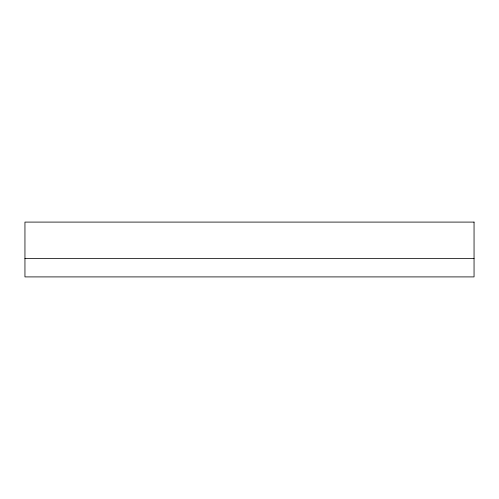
<?xml version="1.0" encoding="UTF-8"?>
<svg xmlns="http://www.w3.org/2000/svg" width="499" height="499" viewBox="0 0 499 499"><rect width="100%" height="100%" fill="white"/><g stroke="black" fill="none" stroke-linecap="round" stroke-linejoin="round"><path stroke-width="0.75" d="M24.95 258.426L474.05 258.426M474.05 222.092L24.95 222.092L24.95 276.908L474.05 276.908L474.05 222.092"/></g></svg>
